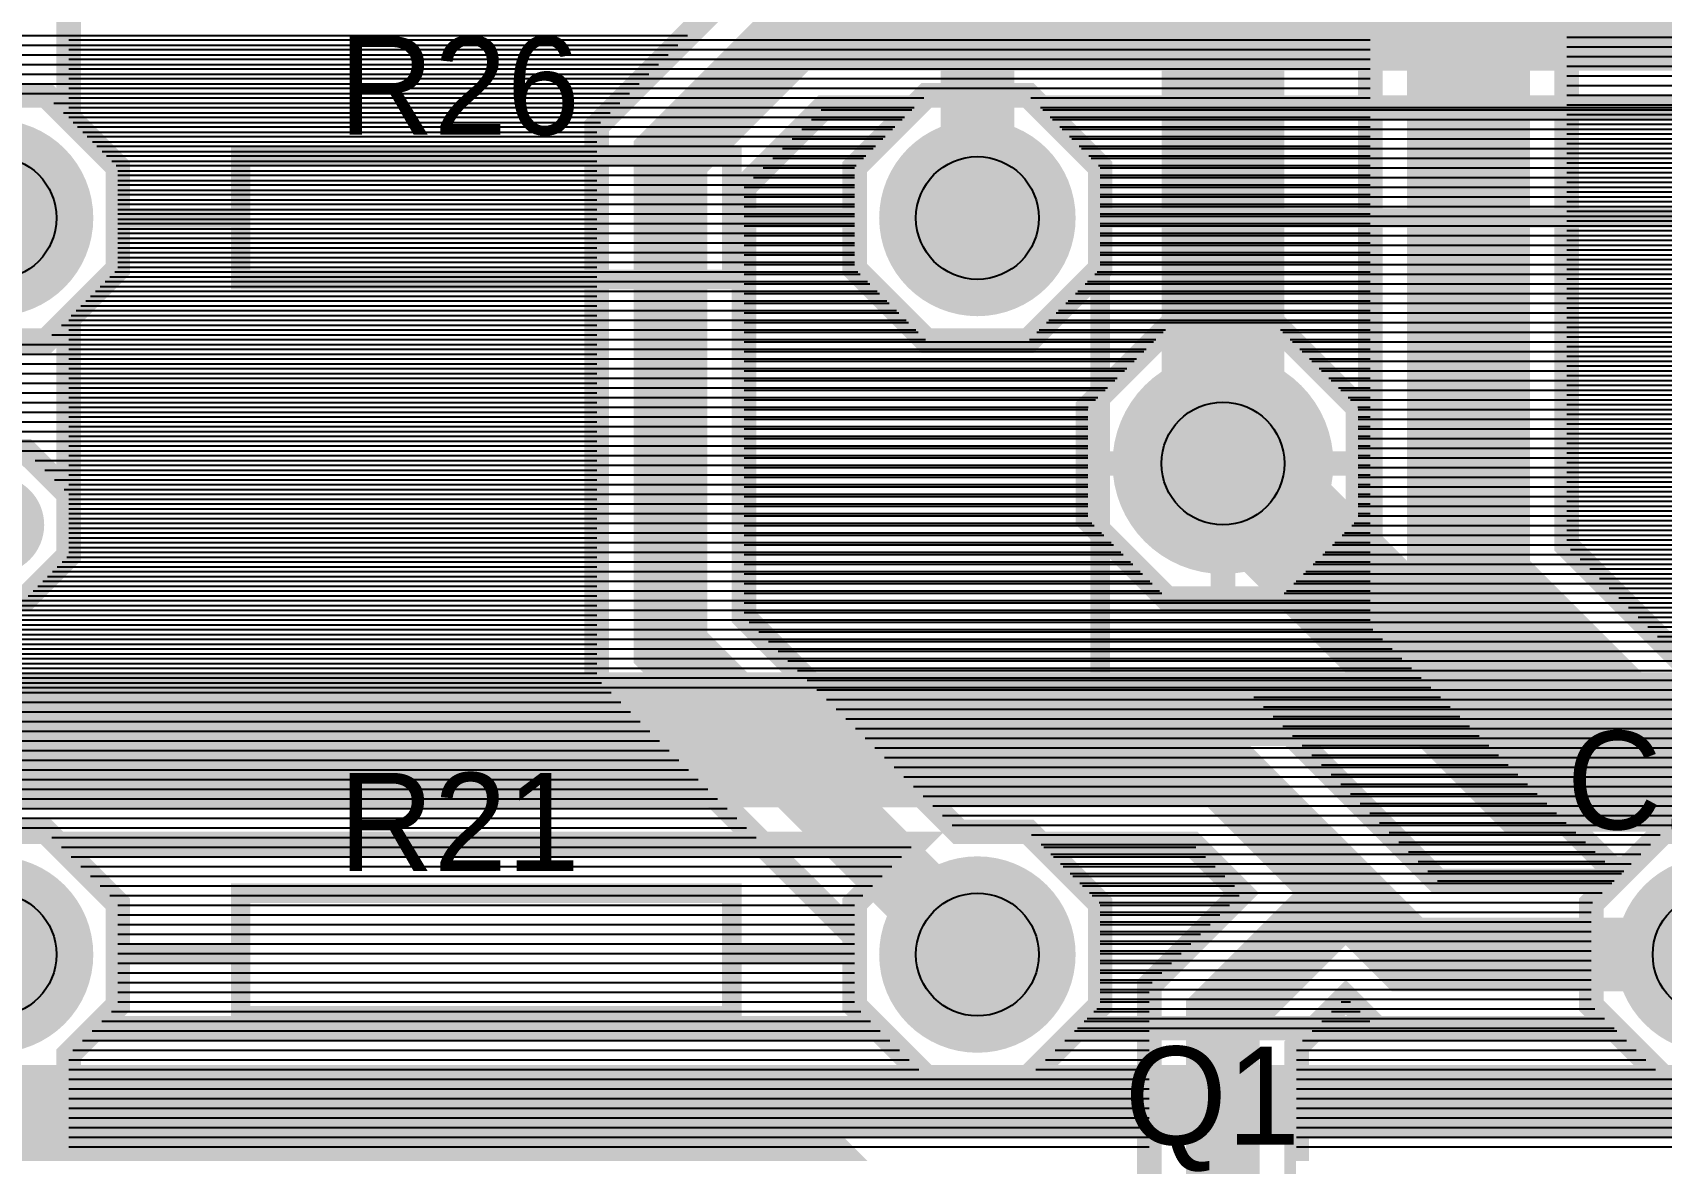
# Model space of a CAD drawing. Header units: inches. Extents: x -5.9 to 5.9, y -1.2 to 1.2.
# Drawn here: x -3.676 to -3.012, y -0.111 to 0.344 of the extents above; entities that cross this region are included whole.
import ezdxf

# ---------------------------------------------------------------- set-up
doc = ezdxf.new("R2010")
doc.units = ezdxf.units.IN
doc.layers.get('0').update_dxf_attribs({"linetype": 'CONTINUOUS'})

# ---------------------------------------------------------------- blocks, each defined once
blk = doc.blocks.new('EPAD')
at = {"const_width": 0.5}
blk.add_lwpolyline([(-0.25, 0, 1), (0.25, 0, 1)], format="xyb", close=True, dxfattribs=at)

msp = doc.modelspace()

# ---------------------------------------------------------------- linework, layer by layer
for points, const_width in [([(0.884059, 0.4935), (0.884059, 0.5935), (0.834059, 0.6435), (-3.240941, 0.6435), (-3.290941, 0.5935), (-3.290941, 0.2685)], 0.03), ([(-3.690941, 0.5685), (-3.165941, 0.5685), (-3.090941, 0.4935), (-3.090941, 0.1185), (-3.015941, 0.0435), (-2.240941, 0.0435), (-2.140941, -0.0565), (-1.915941, -0.0565), (-1.915941, -0.1565)], 0.05), ([(-3.140941, -0.0065), (-3.190941, 0.0435), (-3.715941, 0.0435), (-3.765941, 0.0935), (-3.765941, 0.5185), (-3.815941, 0.5685), (-4.090941, 0.5685)], 0.03), ([(-3.711652, 0.5185), (-3.67023, 0.5185), (-3.66023, 0.5285), (-3.182509, 0.5285), (-3.177508, 0.5235), (-3.213722, 0.5235), (-3.245941, 0.491281), (-3.245941, 0.445719), (-3.213722, 0.4135), (-3.168159, 0.4135), (-3.135941, 0.445719), (-3.135941, 0.481933), (-3.130941, 0.476932), (-3.130941, 0.101932), (-3.032509, 0.003501), (-3.02665, 0.003501), (-3.031652, -0.0015), (-3.103515, -0.0015), (-3.178515, 0.0735), (-3.703515, 0.0735)], 0.01), ([(-3.703367, 0.1135), (-3.678515, 0.1135), (-3.660941, 0.131074), (-3.660941, 0.227789), (-3.640941, 0.247789), (-3.640941, 0.289211), (-3.660941, 0.309211), (-3.660941, 0.356074), (-3.603515, 0.4135), (-3.568159, 0.4135), (-3.535941, 0.445719), (-3.535941, 0.491281), (-3.568159, 0.5235), (-3.613722, 0.5235), (-3.645941, 0.491281), (-3.645941, 0.455926), (-3.720941, 0.380926)], 0.01), ([(-1.899373, -0.0165), (-2.124373, -0.0165), (-2.224372, 0.083499), (-2.999372, 0.083499), (-3.050941, 0.135068), (-3.050941, 0.510068)], 0.01), ([(-3.711652, 0.0185), (-3.67023, 0.0185), (-3.640941, -0.010789), (-3.640941, -0.052211), (-3.650231, -0.0615), (-3.331651, -0.0615), (-3.340941, -0.052211), (-3.340941, -0.023926), (-3.445941, 0.081074), (-3.445941, 0.305926), (-3.378367, 0.3735), (-1.678367, 0.3735), (-1.553367, 0.4985), (-1.00458, 0.4985)], 0.01), ([(-3.190941, 0.1685), (-3.190941, 0.4685)], 0.05), ([(-1.090941, 0.3685), (-1.265941, 0.1935), (-2.230941, 0.1935), (-2.515941, -0.0915), (-4.330941, -0.0915), (-4.890941, 0.4685)], 0.03), ([(-3.290941, -0.0315), (-3.415941, 0.0935), (-3.415941, 0.2935), (-3.365941, 0.3435), (-1.665941, 0.3435), (-1.540941, 0.4685), (-0.970941, 0.4685)], 0.03), ([(-3.740941, 0.247789), (-3.740941, 0.289211), (-3.711652, 0.3185), (-3.67023, 0.3185), (-3.640941, 0.289211), (-3.640941, 0.247789), (-3.67023, 0.2185), (-3.711652, 0.2185), (-3.740941, 0.247789)], 0.01), ([(-2.97023, 0.0185), (-3.011652, 0.0185), (-3.040941, -0.010789), (-3.040941, -0.052211), (-3.031651, -0.0615), (-3.250231, -0.0615), (-3.240941, -0.052211), (-3.240941, -0.010789), (-3.27023, 0.0185), (-3.298515, 0.0185), (-3.385941, 0.105926), (-3.385941, 0.281074), (-3.353515, 0.3135), (-3.316651, 0.3135), (-3.340941, 0.289211), (-3.340941, 0.247789), (-3.311652, 0.2185), (-3.27023, 0.2185), (-3.240941, 0.247789), (-3.240941, 0.289211), (-3.265231, 0.3135), (-2.116651, 0.3135)], 0.01), ([(-3.340941, 0.247789), (-3.340941, 0.289211), (-3.311652, 0.3185), (-3.27023, 0.3185), (-3.240941, 0.289211), (-3.240941, 0.247789), (-3.27023, 0.2185), (-3.311652, 0.2185), (-3.340941, 0.247789)], 0.01), ([(-3.590941, 0.2435), (-3.390941, 0.2435), (-3.390941, 0.2935), (-3.590941, 0.2935), (-3.590941, 0.2435)], 0.008), ([(-3.590941, 0.2435), (-3.390941, 0.2435), (-3.390941, 0.2935), (-3.590941, 0.2935), (-3.590941, 0.2435)], 0.008), ([(-3.590941, 0.2435), (-3.390941, 0.2435), (-3.390941, 0.2935), (-3.590941, 0.2935), (-3.590941, 0.2435)], 0.008), ([(-3.640941, 0.2685), (-3.590941, 0.2685)], 0.008), ([(-3.640941, 0.2685), (-3.590941, 0.2685)], 0.008), ([(-3.640941, 0.2685), (-3.590941, 0.2685)], 0.008), ([(-3.390941, 0.2685), (-3.340941, 0.2685)], 0.008), ([(-3.390941, 0.2685), (-3.340941, 0.2685)], 0.008), ([(-3.390941, 0.2685), (-3.340941, 0.2685)], 0.008), ([(-3.240941, 0.0685), (-2.740941, 0.0685), (-2.740941, 0.2685), (-3.240941, 0.2685), (-3.240941, 0.0685)], 0.008), ([(-3.240941, 0.0685), (-2.740941, 0.0685), (-2.740941, 0.2685), (-3.240941, 0.2685), (-3.240941, 0.0685)], 0.008), ([(-3.240941, 0.0685), (-2.740941, 0.0685), (-2.740941, 0.2685), (-3.240941, 0.2685), (-3.240941, 0.0685)], 0.008), ([(-3.135941, 0.191281), (-3.135941, 0.145719), (-3.168159, 0.1135), (-3.213722, 0.1135), (-3.245941, 0.145719), (-3.245941, 0.191281), (-3.213722, 0.2235), (-3.168159, 0.2235), (-3.135941, 0.191281)], 0.01), ([(-3.135941, 0.191281), (-3.135941, 0.145719), (-3.168159, 0.1135), (-3.213722, 0.1135), (-3.245941, 0.145719), (-3.245941, 0.191281), (-3.213722, 0.2235), (-3.168159, 0.2235), (-3.135941, 0.191281)], 0.01), ([(-3.190941, 0.2235), (-3.190941, 0.1685)], 0.01), ([(-3.190941, 0.2235), (-3.190941, 0.1685)], 0.01), ([(-3.190941, 0.1685), (-3.065941, 0.0435), (-2.665941, 0.0435), (-2.590941, -0.0315)], 0.05), ([(-3.720941, 0.131074), (-3.720941, 0.155926), (-3.703367, 0.1735), (-3.678515, 0.1735), (-3.660941, 0.155926), (-3.660941, 0.131074), (-3.678515, 0.1135), (-3.703367, 0.1135), (-3.720941, 0.131074)], 0.01), ([(-3.245941, 0.1685), (-3.190941, 0.1685)], 0.01), ([(-3.245941, 0.1685), (-3.190941, 0.1685)], 0.01), ([(-3.135941, 0.1685), (-3.190941, 0.1685)], 0.01), ([(-3.190941, 0.1135), (-3.190941, 0.1685)], 0.01), ([(-3.135941, 0.1685), (-3.190941, 0.1685)], 0.01), ([(-3.190941, 0.1135), (-3.190941, 0.1685)], 0.01), ([(-4.290941, 0.0685), (-4.115941, -0.1065), (-3.365941, -0.1065), (-3.240941, -0.2315)], 0.03), ([(-1.090941, -0.0315), (-2.290941, -0.0315), (-2.390941, 0.0685), (-3.890941, 0.0685)], 0.03), ([(-3.220941, -0.154931), (-3.220941, -0.044074), (-3.183366, -0.0065), (-3.203367, 0.0135), (-3.265231, 0.0135), (-3.240941, -0.010789), (-3.240941, -0.052211), (-3.27023, -0.0815), (-3.311652, -0.0815), (-3.340941, -0.052211), (-3.340941, -0.010789), (-3.316651, 0.0135), (-3.665231, 0.0135), (-3.640941, -0.010789), (-3.640941, -0.052211), (-3.660941, -0.072211), (-3.660941, -0.390789)], 0.01), ([(-3.140941, -0.0065), (-3.190941, -0.0565), (-3.190941, -0.1815)], 0.03), ([(-3.140941, -0.0065), (-3.115941, -0.0315), (-2.990941, -0.0315)], 0.03), ([(-3.590941, -0.0565), (-3.390941, -0.0565), (-3.390941, -0.0065), (-3.590941, -0.0065), (-3.590941, -0.0565)], 0.008), ([(-3.590941, -0.0565), (-3.390941, -0.0565), (-3.390941, -0.0065), (-3.590941, -0.0065), (-3.590941, -0.0565)], 0.008), ([(-3.590941, -0.0565), (-3.390941, -0.0565), (-3.390941, -0.0065), (-3.590941, -0.0065), (-3.590941, -0.0565)], 0.008), ([(-3.640941, -0.0315), (-3.590941, -0.0315)], 0.008), ([(-3.640941, -0.0315), (-3.590941, -0.0315)], 0.008), ([(-3.640941, -0.0315), (-3.590941, -0.0315)], 0.008), ([(-3.390941, -0.0315), (-3.340941, -0.0315)], 0.008), ([(-3.390941, -0.0315), (-3.340941, -0.0315)], 0.008), ([(-3.390941, -0.0315), (-3.340941, -0.0315)], 0.008), ([(-2.97023, -0.0815), (-3.011652, -0.0815), (-3.031652, -0.0615), (-3.128367, -0.0615), (-3.140941, -0.048925), (-3.160941, -0.068926), (-3.160941, -0.154931), (-3.150941, -0.164931), (-3.150941, -0.1915), (-3.124372, -0.1915), (-3.100941, -0.214931), (-3.100941, -0.248069), (-3.124372, -0.2715), (-3.157509, -0.2715), (-3.180941, -0.248069), (-3.180941, -0.2215), (-3.200941, -0.2215), (-3.200941, -0.229074), (-3.160941, -0.269074), (-3.160941, -0.319074), (-2.998515, -0.4815)], 0.01)]:
    msp.add_lwpolyline(points, dxfattribs=dict(const_width=const_width))
for points in [[(-3.842703, 0.338957), (-3.412909, 0.338957)], [(-3.838766, 0.342894), (-3.408972, 0.342894)], [(-3.660941, 0.341019), (-3.130941, 0.341019)], [(-3.050941, 0.342185), (-2.759681, 0.342185)], [(-3.84664, 0.33502), (-3.416846, 0.33502)], [(-3.660941, 0.337082), (-3.130941, 0.337082)], [(-3.660941, 0.333145), (-3.130941, 0.333145)], [(-3.050941, 0.338248), (-2.763619, 0.338248)], [(-3.050941, 0.334311), (-2.767556, 0.334311)], [(-3.854514, 0.327146), (-3.42472, 0.327146)], [(-3.850577, 0.331083), (-3.420783, 0.331083)], [(-3.660941, 0.329208), (-3.130941, 0.329208)], [(-3.660941, 0.325271), (-3.130941, 0.325271)], [(-3.050941, 0.330374), (-2.771493, 0.330374)], [(-3.050941, 0.326437), (-2.77543, 0.326437)], [(-3.862388, 0.319272), (-3.432594, 0.319272)], [(-3.858451, 0.323209), (-3.428657, 0.323209)], [(-3.660941, 0.321334), (-3.130941, 0.321334)], [(-3.050941, 0.3225), (-2.779367, 0.3225)], [(-3.050941, 0.318563), (-2.783304, 0.318563)], [(-3.667065, 0.315335), (-3.436531, 0.315335)], [(-3.660941, 0.317397), (-3.312754, 0.317397)], [(-3.660941, 0.31346), (-3.316691, 0.31346)], [(-3.3545, 0.312515), (-3.317636, 0.312515)], [(-3.353515, 0.3135), (-3.316651, 0.3135)], [(-3.269128, 0.317397), (-3.130941, 0.317397)], [(-3.265231, 0.3135), (-2.116651, 0.3135)], [(-3.265191, 0.31346), (-3.130941, 0.31346)], [(-3.264246, 0.312515), (-2.117636, 0.312515)], [(-3.050941, 0.314626), (-2.787241, 0.314626)], [(-3.663128, 0.311398), (-3.440469, 0.311398)], [(-3.660941, 0.309523), (-3.320628, 0.309523)], [(-3.659191, 0.307461), (-3.444406, 0.307461)], [(-3.657317, 0.305586), (-3.324565, 0.305586)], [(-3.358437, 0.308578), (-3.321573, 0.308578)], [(-3.261254, 0.309523), (-3.130941, 0.309523)], [(-3.260309, 0.308578), (-2.121573, 0.308578)], [(-3.257317, 0.305586), (-3.130941, 0.305586)], [(-3.050941, 0.310689), (-2.791178, 0.310689)], [(-3.050941, 0.306752), (-2.795115, 0.306752)], [(-3.655254, 0.303524), (-3.445941, 0.303524)], [(-3.65338, 0.301649), (-3.328502, 0.301649)], [(-3.651317, 0.299587), (-3.445941, 0.299587)], [(-3.366311, 0.300704), (-3.329447, 0.300704)], [(-3.362374, 0.304641), (-3.32551, 0.304641)], [(-3.256372, 0.304641), (-2.12551, 0.304641)], [(-3.25338, 0.301649), (-3.130941, 0.301649)], [(-3.252435, 0.300704), (-2.129447, 0.300704)], [(-3.050941, 0.302815), (-2.799052, 0.302815)], [(-3.050941, 0.298878), (-2.802989, 0.298878)], [(-3.649443, 0.297712), (-3.332439, 0.297712)], [(-3.64738, 0.29565), (-3.445941, 0.29565)], [(-3.645506, 0.293775), (-3.336376, 0.293775)], [(-3.374185, 0.29283), (-3.337321, 0.29283)], [(-3.370248, 0.296767), (-3.333384, 0.296767)], [(-3.249443, 0.297712), (-3.130941, 0.297712)], [(-3.248498, 0.296767), (-2.133384, 0.296767)], [(-3.245506, 0.293775), (-3.130941, 0.293775)], [(-3.244561, 0.29283), (-2.137321, 0.29283)], [(-3.050941, 0.294941), (-2.806926, 0.294941)], [(-3.643443, 0.291713), (-3.445941, 0.291713)], [(-3.641569, 0.289838), (-3.340313, 0.289838)], [(-3.640941, 0.287776), (-3.445941, 0.287776)], [(-3.640941, 0.285901), (-3.340941, 0.285901)], [(-3.378122, 0.288893), (-3.340941, 0.288893)], [(-3.241569, 0.289838), (-3.130941, 0.289838)], [(-3.240941, 0.288893), (-2.140941, 0.288893)], [(-3.240941, 0.285901), (-3.130941, 0.285901)], [(-3.050941, 0.291004), (-2.810863, 0.291004)], [(-3.050941, 0.287067), (-2.8148, 0.287067)], [(-3.640941, 0.283839), (-3.445941, 0.283839)], [(-3.640941, 0.281964), (-3.340941, 0.281964)], [(-3.640941, 0.279902), (-3.445941, 0.279902)], [(-3.385941, 0.281019), (-3.340941, 0.281019)], [(-3.382059, 0.284956), (-3.340941, 0.284956)], [(-3.240941, 0.284956), (-2.140941, 0.284956)], [(-3.240941, 0.281964), (-3.130941, 0.281964)], [(-3.240941, 0.281019), (-2.140941, 0.281019)], [(-3.050941, 0.28313), (-2.818737, 0.28313)], [(-3.050941, 0.279193), (-2.820941, 0.279193)], [(-3.640941, 0.278027), (-3.340941, 0.278027)], [(-3.640941, 0.275965), (-3.445941, 0.275965)], [(-3.640941, 0.27409), (-3.340941, 0.27409)], [(-3.640941, 0.272028), (-3.445941, 0.272028)], [(-3.385941, 0.277082), (-3.340941, 0.277082)], [(-3.385941, 0.273145), (-3.340941, 0.273145)], [(-3.240941, 0.278027), (-3.130941, 0.278027)], [(-3.240941, 0.277082), (-2.140941, 0.277082)], [(-3.240941, 0.27409), (-3.130941, 0.27409)], [(-3.240941, 0.273145), (-2.140941, 0.273145)], [(-3.050941, 0.275256), (-2.820941, 0.275256)], [(-3.640941, 0.270153), (-3.340941, 0.270153)], [(-3.640941, 0.268091), (-3.445941, 0.268091)], [(-3.640941, 0.266216), (-3.340941, 0.266216)], [(-3.385941, 0.269208), (-3.340941, 0.269208)], [(-3.240941, 0.270153), (-3.130941, 0.270153)], [(-3.240941, 0.269208), (-2.140941, 0.269208)], [(-3.240941, 0.266216), (-3.130941, 0.266216)], [(-3.050941, 0.271319), (-2.820941, 0.271319)], [(-3.050941, 0.267381), (-2.820941, 0.267381)], [(-3.640941, 0.264154), (-3.445941, 0.264154)], [(-3.640941, 0.262279), (-3.340941, 0.262279)], [(-3.640941, 0.260217), (-3.445941, 0.260217)], [(-3.385941, 0.265271), (-3.340941, 0.265271)], [(-3.385941, 0.261334), (-3.340941, 0.261334)], [(-3.240941, 0.265271), (-2.140941, 0.265271)], [(-3.240941, 0.262279), (-3.130941, 0.262279)], [(-3.240941, 0.261334), (-2.140941, 0.261334)], [(-3.050941, 0.263444), (-2.820941, 0.263444)], [(-3.050941, 0.259507), (-2.820941, 0.259507)], [(-3.640941, 0.258342), (-3.340941, 0.258342)], [(-3.640941, 0.25628), (-3.445941, 0.25628)], [(-3.640941, 0.254405), (-3.340941, 0.254405)], [(-3.640941, 0.252343), (-3.445941, 0.252343)], [(-3.385941, 0.257397), (-3.340941, 0.257397)], [(-3.385941, 0.25346), (-3.340941, 0.25346)], [(-3.240941, 0.258342), (-3.130941, 0.258342)], [(-3.240941, 0.257397), (-2.140941, 0.257397)], [(-3.240941, 0.254405), (-3.130941, 0.254405)], [(-3.240941, 0.25346), (-2.140941, 0.25346)], [(-3.050941, 0.25557), (-2.820941, 0.25557)], [(-3.6422, 0.246531), (-3.339682, 0.246531)], [(-3.640941, 0.250468), (-3.340941, 0.250468)], [(-3.640941, 0.248406), (-3.445941, 0.248406)], [(-3.385941, 0.249523), (-3.340941, 0.249523)], [(-3.385941, 0.245586), (-3.338737, 0.245586)], [(-3.243144, 0.245586), (-2.138737, 0.245586)], [(-3.2422, 0.246531), (-3.130941, 0.246531)], [(-3.240941, 0.250468), (-3.130941, 0.250468)], [(-3.240941, 0.249523), (-2.140941, 0.249523)], [(-3.050941, 0.251633), (-2.820941, 0.251633)], [(-3.050941, 0.247696), (-2.820941, 0.247696)], [(-3.648199, 0.240531), (-3.445941, 0.240531)], [(-3.646137, 0.242594), (-3.335745, 0.242594)], [(-3.644262, 0.244469), (-3.445941, 0.244469)], [(-3.385941, 0.241649), (-3.3348, 0.241649)], [(-3.247081, 0.241649), (-2.1348, 0.241649)], [(-3.246137, 0.242594), (-3.130941, 0.242594)], [(-3.050941, 0.243759), (-2.820941, 0.243759)], [(-3.050941, 0.239822), (-2.820941, 0.239822)], [(-3.656073, 0.232657), (-3.445941, 0.232657)], [(-3.654011, 0.23472), (-3.327871, 0.23472)], [(-3.652136, 0.236594), (-3.445941, 0.236594)], [(-3.650074, 0.238657), (-3.331808, 0.238657)], [(-3.385941, 0.237712), (-3.330863, 0.237712)], [(-3.385941, 0.233775), (-3.326926, 0.233775)], [(-3.254956, 0.233775), (-2.126926, 0.233775)], [(-3.254011, 0.23472), (-3.130941, 0.23472)], [(-3.251019, 0.237712), (-2.130863, 0.237712)], [(-3.250074, 0.238657), (-3.130941, 0.238657)], [(-3.050941, 0.235885), (-2.820941, 0.235885)], [(-3.660941, 0.226846), (-3.319997, 0.226846)], [(-3.66001, 0.22872), (-3.445941, 0.22872)], [(-3.657948, 0.230783), (-3.323934, 0.230783)], [(-3.385941, 0.229838), (-3.322989, 0.229838)], [(-3.385941, 0.225901), (-3.319052, 0.225901)], [(-3.26283, 0.225901), (-2.119052, 0.225901)], [(-3.261885, 0.226846), (-3.130941, 0.226846)], [(-3.258893, 0.229838), (-2.122989, 0.229838)], [(-3.257948, 0.230783), (-3.130941, 0.230783)], [(-3.050941, 0.231948), (-2.820941, 0.231948)], [(-3.050941, 0.228011), (-2.820941, 0.228011)], [(-3.667884, 0.220846), (-3.445941, 0.220846)], [(-3.663947, 0.224783), (-3.445941, 0.224783)], [(-3.660941, 0.222909), (-3.31606, 0.222909)], [(-3.660941, 0.218972), (-3.312123, 0.218972)], [(-3.385941, 0.221964), (-3.315115, 0.221964)], [(-3.269759, 0.218972), (-3.21825, 0.218972)], [(-3.266767, 0.221964), (-3.215258, 0.221964)], [(-3.265822, 0.222909), (-3.214313, 0.222909)], [(-3.167569, 0.222909), (-3.130941, 0.222909)], [(-3.166624, 0.221964), (-2.815258, 0.221964)], [(-3.163632, 0.218972), (-3.130941, 0.218972)], [(-3.050941, 0.224074), (-2.820941, 0.224074)], [(-3.050941, 0.220137), (-2.820941, 0.220137)], [(-4.461569, 0.216909), (-3.445941, 0.216909)], [(-4.457632, 0.212972), (-3.445941, 0.212972)], [(-3.660941, 0.215035), (-3.222187, 0.215035)], [(-3.385941, 0.218027), (-3.219195, 0.218027)], [(-3.385941, 0.21409), (-3.223132, 0.21409)], [(-3.162687, 0.218027), (-2.819195, 0.218027)], [(-3.159695, 0.215035), (-3.130941, 0.215035)], [(-3.15875, 0.21409), (-2.823132, 0.21409)], [(-3.050941, 0.2162), (-2.821022, 0.2162)], [(-3.050941, 0.212263), (-2.824959, 0.212263)], [(-4.453695, 0.209035), (-3.445941, 0.209035)], [(-3.660941, 0.211098), (-3.226124, 0.211098)], [(-3.660941, 0.207161), (-3.230061, 0.207161)], [(-3.385941, 0.210153), (-3.227069, 0.210153)], [(-3.385941, 0.206216), (-3.231006, 0.206216)], [(-3.155758, 0.211098), (-3.130941, 0.211098)], [(-3.154813, 0.210153), (-2.827069, 0.210153)], [(-3.151821, 0.207161), (-3.130941, 0.207161)], [(-3.150876, 0.206216), (-2.831006, 0.206216)], [(-3.050941, 0.208326), (-2.828896, 0.208326)], [(-4.449758, 0.205098), (-3.445941, 0.205098)], [(-4.445821, 0.201161), (-3.445941, 0.201161)], [(-3.660941, 0.203224), (-3.233998, 0.203224)], [(-3.660941, 0.199287), (-3.237935, 0.199287)], [(-3.385941, 0.202279), (-3.234943, 0.202279)], [(-3.147884, 0.203224), (-3.130941, 0.203224)], [(-3.146939, 0.202279), (-2.834943, 0.202279)], [(-3.143947, 0.199287), (-3.130941, 0.199287)], [(-3.050941, 0.204389), (-2.832833, 0.204389)], [(-3.050941, 0.200452), (-2.83677, 0.200452)], [(-4.441884, 0.197224), (-3.445941, 0.197224)], [(-4.437947, 0.193287), (-3.445941, 0.193287)], [(-3.660941, 0.19535), (-3.241872, 0.19535)], [(-3.385941, 0.198342), (-3.23888, 0.198342)], [(-3.385941, 0.194405), (-3.242817, 0.194405)], [(-3.143002, 0.198342), (-2.83888, 0.198342)], [(-3.14001, 0.19535), (-3.130941, 0.19535)], [(-3.139065, 0.194405), (-2.842817, 0.194405)], [(-3.050941, 0.196515), (-2.840707, 0.196515)], [(-3.050941, 0.192578), (-2.844644, 0.192578)], [(-4.435941, 0.18935), (-3.445941, 0.18935)], [(-3.660941, 0.191413), (-3.245809, 0.191413)], [(-3.660941, 0.187476), (-3.245941, 0.187476)], [(-3.385941, 0.190468), (-3.245941, 0.190468)], [(-3.385941, 0.186531), (-3.245941, 0.186531)], [(-3.136073, 0.191413), (-3.130941, 0.191413)], [(-3.135941, 0.190468), (-2.845941, 0.190468)], [(-3.135941, 0.187476), (-3.130941, 0.187476)], [(-3.135941, 0.186531), (-2.845941, 0.186531)], [(-3.050941, 0.188641), (-2.845941, 0.188641)], [(-4.435941, 0.185413), (-3.445941, 0.185413)], [(-4.435941, 0.181476), (-3.445941, 0.181476)], [(-3.660941, 0.183539), (-3.245941, 0.183539)], [(-3.660941, 0.179602), (-3.245941, 0.179602)], [(-3.385941, 0.182594), (-3.245941, 0.182594)], [(-3.135941, 0.183539), (-3.130941, 0.183539)], [(-3.135941, 0.182594), (-2.845941, 0.182594)], [(-3.135941, 0.179602), (-3.130941, 0.179602)], [(-3.050941, 0.184704), (-2.845941, 0.184704)], [(-3.050941, 0.180767), (-2.845941, 0.180767)], [(-4.435941, 0.177539), (-3.445941, 0.177539)], [(-4.435941, 0.173602), (-3.445941, 0.173602)], [(-3.660941, 0.175665), (-3.245941, 0.175665)], [(-3.385941, 0.178657), (-3.245941, 0.178657)], [(-3.385941, 0.17472), (-3.245941, 0.17472)], [(-3.135941, 0.178657), (-2.845941, 0.178657)], [(-3.135941, 0.175665), (-3.130941, 0.175665)], [(-3.135941, 0.17472), (-2.845941, 0.17472)], [(-3.050941, 0.17683), (-2.845941, 0.17683)], [(-3.050941, 0.172893), (-2.845941, 0.172893)], [(-3.67468, 0.169665), (-3.445941, 0.169665)], [(-3.660941, 0.171728), (-3.245941, 0.171728)], [(-3.660941, 0.167791), (-3.245941, 0.167791)], [(-3.385941, 0.170783), (-3.245941, 0.170783)], [(-3.385941, 0.166846), (-3.245941, 0.166846)], [(-3.135941, 0.171728), (-3.130941, 0.171728)], [(-3.135941, 0.170783), (-2.845941, 0.170783)], [(-3.135941, 0.167791), (-3.130941, 0.167791)], [(-3.135941, 0.166846), (-2.845941, 0.166846)], [(-3.050941, 0.168956), (-2.845941, 0.168956)], [(-3.670743, 0.165728), (-3.445941, 0.165728)], [(-3.666806, 0.161791), (-3.445941, 0.161791)], [(-3.660941, 0.163854), (-3.245941, 0.163854)], [(-3.660941, 0.159917), (-3.245941, 0.159917)], [(-3.385941, 0.162909), (-3.245941, 0.162909)], [(-3.135941, 0.163854), (-3.130941, 0.163854)], [(-3.135941, 0.162909), (-2.845941, 0.162909)], [(-3.135941, 0.159917), (-3.130941, 0.159917)], [(-3.050941, 0.165019), (-2.845941, 0.165019)], [(-3.050941, 0.161082), (-2.845941, 0.161082)], [(-3.662869, 0.157854), (-3.445941, 0.157854)], [(-3.660941, 0.15598), (-3.245941, 0.15598)], [(-3.660941, 0.153917), (-3.445941, 0.153917)], [(-3.385941, 0.158972), (-3.245941, 0.158972)], [(-3.385941, 0.155035), (-3.245941, 0.155035)], [(-3.135941, 0.158972), (-2.845941, 0.158972)], [(-3.135941, 0.15598), (-3.130941, 0.15598)], [(-3.135941, 0.155035), (-2.845941, 0.155035)], [(-3.050941, 0.157145), (-2.845941, 0.157145)], [(-3.050941, 0.153208), (-2.845941, 0.153208)], [(-3.660941, 0.152043), (-3.245941, 0.152043)], [(-3.660941, 0.14998), (-3.445941, 0.14998)], [(-3.660941, 0.148106), (-3.245941, 0.148106)], [(-3.660941, 0.146043), (-3.445941, 0.146043)], [(-3.385941, 0.151098), (-3.245941, 0.151098)], [(-3.385941, 0.147161), (-3.245941, 0.147161)], [(-3.135941, 0.152043), (-3.130941, 0.152043)], [(-3.135941, 0.151098), (-2.845941, 0.151098)], [(-3.135941, 0.148106), (-3.130941, 0.148106)], [(-3.135941, 0.147161), (-2.845941, 0.147161)], [(-3.050941, 0.149271), (-2.845941, 0.149271)], [(-3.660941, 0.144169), (-3.244391, 0.144169)], [(-3.660941, 0.142106), (-3.445941, 0.142106)], [(-3.660941, 0.140232), (-3.240454, 0.140232)], [(-3.385941, 0.143224), (-3.243446, 0.143224)], [(-3.141428, 0.140232), (-3.130941, 0.140232)], [(-3.138436, 0.143224), (-2.843446, 0.143224)], [(-3.137491, 0.144169), (-3.130941, 0.144169)], [(-3.050941, 0.145334), (-2.845556, 0.145334)], [(-3.050941, 0.141397), (-2.841619, 0.141397)], [(-3.660941, 0.138169), (-3.445941, 0.138169)], [(-3.660941, 0.136295), (-3.236517, 0.136295)], [(-3.660941, 0.134232), (-3.445941, 0.134232)], [(-3.385941, 0.139287), (-3.239509, 0.139287)], [(-3.385941, 0.13535), (-3.235572, 0.13535)], [(-3.14631, 0.13535), (-2.835572, 0.13535)], [(-3.145365, 0.136295), (-3.130941, 0.136295)], [(-3.142373, 0.139287), (-2.839509, 0.139287)], [(-3.050941, 0.13746), (-2.837682, 0.13746)], [(-3.049396, 0.133523), (-2.833745, 0.133523)], [(-3.665657, 0.126358), (-3.445941, 0.126358)], [(-3.663594, 0.128421), (-3.228643, 0.128421)], [(-3.66172, 0.130295), (-3.445941, 0.130295)], [(-3.660941, 0.132358), (-3.23258, 0.132358)], [(-3.385941, 0.131413), (-3.231635, 0.131413)], [(-3.385941, 0.127476), (-3.227698, 0.127476)], [(-3.154184, 0.127476), (-2.827698, 0.127476)], [(-3.153239, 0.128421), (-3.130941, 0.128421)], [(-3.150247, 0.131413), (-2.831635, 0.131413)], [(-3.149302, 0.132358), (-3.130941, 0.132358)], [(-3.045459, 0.129586), (-2.829808, 0.129586)], [(-3.671468, 0.120547), (-3.220769, 0.120547)], [(-3.669594, 0.122421), (-3.445941, 0.122421)], [(-3.667531, 0.124484), (-3.224706, 0.124484)], [(-3.385941, 0.123539), (-3.223761, 0.123539)], [(-3.385941, 0.119602), (-3.219824, 0.119602)], [(-3.162058, 0.119602), (-2.819824, 0.119602)], [(-3.161113, 0.120547), (-3.130941, 0.120547)], [(-3.158121, 0.123539), (-2.823761, 0.123539)], [(-3.157176, 0.124484), (-3.130941, 0.124484)], [(-3.041522, 0.125649), (-2.825871, 0.125649)], [(-3.037585, 0.121712), (-2.821934, 0.121712)], [(-3.677468, 0.114547), (-3.445941, 0.114547)], [(-3.675405, 0.11661), (-3.216832, 0.11661)], [(-3.673531, 0.118484), (-3.445941, 0.118484)], [(-3.385941, 0.115665), (-3.215887, 0.115665)], [(-3.165995, 0.115665), (-2.815887, 0.115665)], [(-3.16505, 0.11661), (-3.130941, 0.11661)], [(-3.033648, 0.117775), (-2.817997, 0.117775)], [(-3.029711, 0.113838), (-2.81406, 0.113838)], [(-3.85527, 0.11061), (-3.445941, 0.11061)], [(-3.851333, 0.106673), (-3.445941, 0.106673)], [(-3.735941, 0.112673), (-3.130941, 0.112673)], [(-3.735941, 0.108736), (-3.130941, 0.108736)], [(-3.385941, 0.111728), (-2.355138, 0.111728)], [(-3.385941, 0.107791), (-2.359075, 0.107791)], [(-3.025774, 0.109901), (-2.120941, 0.109901)], [(-3.847396, 0.102736), (-3.445941, 0.102736)], [(-3.734815, 0.104799), (-3.130941, 0.104799)], [(-3.730878, 0.100862), (-3.12987, 0.100862)], [(-3.38387, 0.103854), (-2.363012, 0.103854)], [(-3.379933, 0.099917), (-2.366949, 0.099917)], [(-3.021837, 0.105964), (-2.124187, 0.105964)], [(-3.0179, 0.102027), (-2.128124, 0.102027)], [(-3.843459, 0.098799), (-3.445941, 0.098799)], [(-3.839522, 0.094862), (-3.445941, 0.094862)], [(-3.726941, 0.096925), (-3.125933, 0.096925)], [(-3.723004, 0.092988), (-3.121996, 0.092988)], [(-3.375996, 0.09598), (-2.370886, 0.09598)], [(-3.013963, 0.09809), (-2.132061, 0.09809)], [(-3.835941, 0.090925), (-3.445941, 0.090925)], [(-3.835941, 0.086988), (-3.445941, 0.086988)], [(-3.719067, 0.089051), (-3.118059, 0.089051)], [(-3.372059, 0.092043), (-2.374823, 0.092043)], [(-3.368122, 0.088106), (-2.37876, 0.088106)], [(-3.835941, 0.083051), (-3.445941, 0.083051)], [(-3.71513, 0.085114), (-3.114122, 0.085114)], [(-3.711193, 0.081177), (-3.110185, 0.081177)], [(-3.364185, 0.084169), (-2.382697, 0.084169)], [(-3.360248, 0.080232), (-2.386634, 0.080232)], [(-3.835941, 0.079114), (-3.44398, 0.079114)], [(-3.835941, 0.075177), (-3.440043, 0.075177)], [(-3.707256, 0.07724), (-3.106248, 0.07724)], [(-3.356311, 0.076295), (-2.390571, 0.076295)], [(-3.178319, 0.073303), (-3.102311, 0.073303)], [(-3.835941, 0.07124), (-3.436106, 0.07124)], [(-3.835941, 0.067303), (-3.432169, 0.067303)], [(-3.352374, 0.072358), (-2.394508, 0.072358)], [(-3.348437, 0.068421), (-2.398445, 0.068421)], [(-3.174381, 0.069366), (-3.098374, 0.069366)], [(-3.835941, 0.063366), (-3.428232, 0.063366)], [(-3.3445, 0.064484), (-2.402382, 0.064484)], [(-3.340563, 0.060547), (-2.406319, 0.060547)], [(-3.170444, 0.065429), (-3.094437, 0.065429)], [(-3.166507, 0.061492), (-3.0905, 0.061492)], [(-3.835941, 0.059429), (-3.424295, 0.059429)], [(-3.835941, 0.055492), (-3.420358, 0.055492)], [(-3.336626, 0.05661), (-2.410256, 0.05661)], [(-3.16257, 0.057555), (-3.086563, 0.057555)], [(-3.158633, 0.053618), (-3.082626, 0.053618)], [(-3.835941, 0.051555), (-3.416421, 0.051555)], [(-3.835941, 0.047618), (-3.412484, 0.047618)], [(-3.332689, 0.052673), (-2.414193, 0.052673)], [(-3.328752, 0.048736), (-2.41813, 0.048736)], [(-3.154696, 0.049681), (-3.078689, 0.049681)], [(-3.837979, 0.043681), (-3.408547, 0.043681)], [(-3.324815, 0.044799), (-2.422067, 0.044799)], [(-3.320878, 0.040862), (-2.426004, 0.040862)], [(-3.150759, 0.045744), (-3.074752, 0.045744)], [(-3.146822, 0.041807), (-3.070815, 0.041807)], [(-3.845853, 0.035807), (-3.400673, 0.035807)], [(-3.841916, 0.039744), (-3.40461, 0.039744)], [(-3.316941, 0.036925), (-2.429941, 0.036925)], [(-3.142885, 0.03787), (-3.066878, 0.03787)], [(-3.138948, 0.033933), (-3.062941, 0.033933)], [(-3.853727, 0.027933), (-3.392799, 0.027933)], [(-3.84979, 0.03187), (-3.396736, 0.03187)], [(-3.313004, 0.032988), (-2.433878, 0.032988)], [(-3.309067, 0.029051), (-2.437815, 0.029051)], [(-3.135011, 0.029996), (-3.059004, 0.029996)], [(-3.861601, 0.020059), (-3.384925, 0.020059)], [(-3.857664, 0.023996), (-3.388862, 0.023996)], [(-3.30513, 0.025114), (-2.441752, 0.025114)], [(-3.301193, 0.021177), (-2.445689, 0.021177)], [(-3.131074, 0.026059), (-3.055067, 0.026059)], [(-3.127137, 0.022122), (-3.05113, 0.022122)], [(-3.667853, 0.016122), (-3.380988, 0.016122)], [(-3.26897, 0.01724), (-3.012911, 0.01724)], [(-3.265033, 0.013303), (-3.016848, 0.013303)], [(-3.1232, 0.018185), (-3.047193, 0.018185)], [(-3.119263, 0.014248), (-3.043256, 0.014248)], [(-3.663916, 0.012185), (-3.317966, 0.012185)], [(-3.663916, 0.012185), (-3.377051, 0.012185)], [(-3.659979, 0.008248), (-3.321903, 0.008248)], [(-3.659979, 0.008248), (-3.373114, 0.008248)], [(-3.263916, 0.012185), (-3.202051, 0.012185)], [(-3.261096, 0.009366), (-3.020785, 0.009366)], [(-3.259979, 0.008248), (-3.198114, 0.008248)], [(-3.115326, 0.010311), (-3.039319, 0.010311)], [(-3.656042, 0.004311), (-3.32584, 0.004311)], [(-3.656042, 0.004311), (-3.369177, 0.004311)], [(-3.652105, 0.000374), (-3.329777, 0.000374)], [(-3.652105, 0.000374), (-3.36524, 0.000374)], [(-3.257159, 0.005429), (-3.024722, 0.005429)], [(-3.256042, 0.004311), (-3.194177, 0.004311)], [(-3.253222, 0.001492), (-3.028659, 0.001492)], [(-3.252105, 0.000374), (-3.19024, 0.000374)], [(-3.111389, 0.006374), (-3.035382, 0.006374)], [(-3.107452, 0.002437), (-3.027715, 0.002437)], [(-3.648168, -0.003563), (-3.333714, -0.003563)], [(-3.648168, -0.003563), (-3.361303, -0.003563)], [(-3.249285, -0.002445), (-3.032596, -0.002445)], [(-3.248168, -0.003563), (-3.186303, -0.003563)], [(-3.245348, -0.006382), (-3.036533, -0.006382)], [(-3.103515, -0.0015), (-3.031652, -0.0015)], [(-3.644231, -0.0075), (-3.337651, -0.0075)], [(-3.644231, -0.0075), (-3.357366, -0.0075)], [(-3.640941, -0.011437), (-3.340941, -0.011437)], [(-3.640941, -0.011437), (-3.353429, -0.011437)], [(-3.244231, -0.0075), (-3.184366, -0.0075)], [(-3.241411, -0.010319), (-3.04047, -0.010319)], [(-3.240941, -0.011437), (-3.188303, -0.011437)], [(-3.640941, -0.015374), (-3.340941, -0.015374)], [(-3.640941, -0.015374), (-3.349492, -0.015374)], [(-3.640941, -0.019311), (-3.340941, -0.019311)], [(-3.640941, -0.019311), (-3.345555, -0.019311)], [(-3.240941, -0.014256), (-3.040941, -0.014256)], [(-3.240941, -0.015374), (-3.19224, -0.015374)], [(-3.240941, -0.018193), (-3.040941, -0.018193)], [(-3.240941, -0.019311), (-3.196177, -0.019311)], [(-3.640941, -0.023248), (-3.340941, -0.023248)], [(-3.640941, -0.023248), (-3.341618, -0.023248)], [(-3.240941, -0.02213), (-3.040941, -0.02213)], [(-3.240941, -0.023248), (-3.200114, -0.023248)], [(-3.240941, -0.026067), (-3.040941, -0.026067)], [(-3.640941, -0.027185), (-3.340941, -0.027185)], [(-3.640941, -0.027185), (-3.340941, -0.027185)], [(-3.640941, -0.031122), (-3.340941, -0.031122)], [(-3.640941, -0.031122), (-3.340941, -0.031122)], [(-3.240941, -0.027185), (-3.204051, -0.027185)], [(-3.240941, -0.030004), (-3.040941, -0.030004)], [(-3.240941, -0.031122), (-3.207988, -0.031122)], [(-3.640941, -0.035059), (-3.340941, -0.035059)], [(-3.640941, -0.035059), (-3.340941, -0.035059)], [(-3.640941, -0.038996), (-3.340941, -0.038996)], [(-3.640941, -0.038996), (-3.340941, -0.038996)], [(-3.240941, -0.033941), (-3.040941, -0.033941)], [(-3.240941, -0.035059), (-3.211925, -0.035059)], [(-3.240941, -0.037878), (-3.040941, -0.037878)], [(-3.240941, -0.038996), (-3.215862, -0.038996)], [(-3.640941, -0.042933), (-3.340941, -0.042933)], [(-3.640941, -0.042933), (-3.340941, -0.042933)], [(-3.240941, -0.041815), (-3.040941, -0.041815)], [(-3.240941, -0.042933), (-3.219799, -0.042933)], [(-3.240941, -0.045752), (-3.040941, -0.045752)], [(-3.640941, -0.04687), (-3.340941, -0.04687)], [(-3.640941, -0.04687), (-3.340941, -0.04687)], [(-3.640941, -0.050807), (-3.340941, -0.050807)], [(-3.640941, -0.050807), (-3.340941, -0.050807)], [(-3.240941, -0.04687), (-3.220941, -0.04687)], [(-3.240941, -0.049689), (-3.040941, -0.049689)], [(-3.240941, -0.050807), (-3.220941, -0.050807)], [(-3.142823, -0.050807), (-3.139059, -0.050807)], [(-3.647412, -0.058681), (-3.33447, -0.058681)], [(-3.647412, -0.058681), (-3.33447, -0.058681)], [(-3.643475, -0.054744), (-3.338407, -0.054744)], [(-3.643475, -0.054744), (-3.338407, -0.054744)], [(-3.247412, -0.058681), (-3.220941, -0.058681)], [(-3.246294, -0.057563), (-3.035588, -0.057563)], [(-3.243475, -0.054744), (-3.220941, -0.054744)], [(-3.242357, -0.053626), (-3.039525, -0.053626)], [(-3.150697, -0.058681), (-3.131185, -0.058681)], [(-3.14676, -0.054744), (-3.135122, -0.054744)], [(-3.651349, -0.062618), (-3.330533, -0.062618)], [(-3.251349, -0.062618), (-3.220941, -0.062618)], [(-3.250231, -0.0615), (-3.031651, -0.0615)], [(-3.154634, -0.062618), (-3.030533, -0.062618)], [(-3.659223, -0.070492), (-3.322659, -0.070492)], [(-3.655286, -0.066555), (-3.326596, -0.066555)], [(-3.259223, -0.070492), (-3.220941, -0.070492)], [(-3.255286, -0.066555), (-3.220941, -0.066555)], [(-3.160941, -0.070492), (-3.022659, -0.070492)], [(-3.158571, -0.066555), (-3.026596, -0.066555)], [(-3.660941, -0.074429), (-3.318722, -0.074429)], [(-3.660941, -0.078366), (-3.314785, -0.078366)], [(-3.267097, -0.078366), (-3.220941, -0.078366)], [(-3.26316, -0.074429), (-3.220941, -0.074429)], [(-3.160941, -0.074429), (-3.018722, -0.074429)], [(-3.160941, -0.078366), (-3.014785, -0.078366)], [(-3.660941, -0.082303), (-3.220941, -0.082303)], [(-3.160941, -0.082303), (-2.419525, -0.082303)], [(-3.660941, -0.08624), (-3.220941, -0.08624)], [(-3.660941, -0.090177), (-3.220941, -0.090177)], [(-3.160941, -0.08624), (-2.423462, -0.08624)], [(-3.160941, -0.090177), (-2.427399, -0.090177)], [(-3.660941, -0.094114), (-3.220941, -0.094114)], [(-3.660941, -0.098051), (-3.220941, -0.098051)], [(-3.160941, -0.094114), (-2.431336, -0.094114)], [(-3.160941, -0.098051), (-2.435273, -0.098051)], [(-3.660941, -0.101988), (-3.220941, -0.101988)], [(-3.660941, -0.105925), (-3.220941, -0.105925)], [(-3.160941, -0.101988), (-2.43921, -0.101988)], [(-3.160941, -0.105925), (-2.443147, -0.105925)], [(-3.660941, -0.109862), (-3.220941, -0.109862)], [(-3.160941, -0.109862), (-2.445941, -0.109862)]]:
    msp.add_lwpolyline(points)
for centre in [(-3.690941, 0.2685), (-3.290941, 0.2685), (-3.190941, 0.1685), (-3.690941, -0.0315), (-3.290941, -0.0315), (-2.990941, -0.0315)]:
    msp.add_circle(centre, 0.025)

# ---------------------------------------------------------------- block references
for p, xscale, yscale in [((-3.690941, 0.2685), 0.08, 0.08), ((-3.290941, 0.2685), 0.08, 0.08), ((-3.690941, 0.2685), 0.07, 0.07), ((-3.290941, 0.2685), 0.07, 0.07), ((-3.190941, 0.1685), 0.09, 0.09), ((-3.190941, 0.1685), 0.08, 0.08), ((-3.690941, 0.1435), 0.04, 0.04), ((-3.690941, -0.0315), 0.08, 0.08), ((-3.290941, -0.0315), 0.08, 0.08), ((-2.990941, -0.0315), 0.08, 0.08), ((-3.690941, -0.0315), 0.07, 0.07), ((-3.290941, -0.0315), 0.07, 0.07), ((-2.990941, -0.0315), 0.07, 0.07)]:
    msp.add_blockref('EPAD', p, dxfattribs=dict(xscale=xscale, yscale=yscale))

# ---------------------------------------------------------------- texts
for s, p in [('R26', (-3.550941, 0.3025)), ('R26', (-3.550941, 0.3025)), ('R26', (-3.550941, 0.3025)), ('C14', (-3.050941, 0.0195)), ('C14', (-3.050941, 0.0195)), ('C14', (-3.050941, 0.0195)), ('R21', (-3.550941, 0.0025)), ('R21', (-3.550941, 0.0025)), ('R21', (-3.550941, 0.0025)), ('Q1', (-3.230941, -0.108957)), ('Q1', (-3.230941, -0.108957)), ('Q1', (-3.230941, -0.108957))]:
    msp.add_text(s, height=0.04).set_placement(p)

doc.saveas('drawing.dxf')
